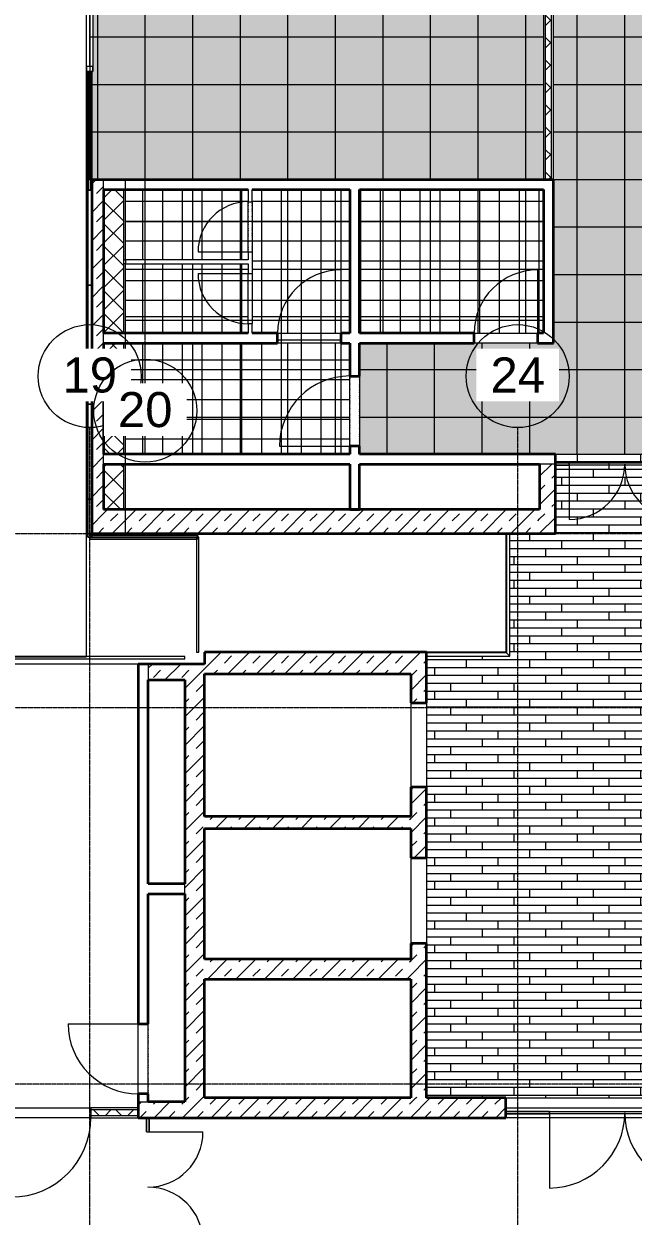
# Model space of a CAD drawing. Header units: millimetres. Extents: x -309577 to 26510, y -302335 to 26695.
# Drawn here: x -194170 to -186483, y -288600 to -273553 of the extents above; entities that cross this region are included whole.
import ezdxf

# ---------------------------------------------------------------- set-up
doc = ezdxf.new("R2010")
doc.units = ezdxf.units.MM
doc.linetypes.add('Rasterlinie', pattern=[22.225, 12.7, -3.175, 3.175, -3.175])
doc.linetypes.add('Über Schnittebene 1', pattern=[1, 0, -1])
for name, color, linetype, lineweight in [('A-CLNG-GRID', 1, 'Continuous', 9), ('A-CLNG-SUSP', 5, 'Continuous', 9), ('A-DOOR', 1, 'Continuous', 9), ('A-FLOR-HRAL', 1, 'Continuous', 9), ('A-FLOR-OTLN', 6, 'Continuous', 9), ('A-FLOR-PATT', 8, 'Continuous', 9), ('A-GLAZ', 6, 'Continuous', 9), ('A-GLAZ-FRAM', 6, 'Continuous', 9), ('A-GLAZ-GLAS', 6, 'Continuous', 9), ('A-WALL', 2, 'Continuous', 9), ('A-WALL-PATT', 2, 'Continuous', 35), ('I-WALL', 2, 'Continuous', 9), ('S-GRID', 1, 'Continuous', 9)]:
    doc.layers.add(name, color=color, linetype=linetype, lineweight=lineweight)
pattern_1 = [(180, (0, 0), (-6e-14, -500), [])]
pattern_2 = [(180, (-185188.71, 283025.49), (-1e-14, -100), []), (270, (-185188.71, 283025.49), (200, -200), [100, -700]), (270, (-185588.71, 282925.49), (200, -200), [100, -700])]
pattern_3 = [(45, (0, 0), (-179.60512, 179.60512), []), (45, (179.6, 0), (-179.60512, 179.60512), [127, -127])]
pattern_4 = [(45, (0, 0), (-141.42136, 141.42136), []), (135, (0, 0), (-141.42136, -141.42136), [])]

# ---------------------------------------------------------------- blocks, each defined once
blk = doc.blocks.new('Systemelement - Verglasung-282524-Ebene 2')
at = {"layer": 'A-GLAZ'}
for p, q in [((-87.5, 15), (87.5, 15)), ((-87.5, 15), (-87.5, -15)), ((87.5, 15), (87.5, -15)), ((87.5, -15), (-87.5, -15))]:
    blk.add_line(p, q, dxfattribs=at)
blk = doc.blocks.new('Systemelement - Verglasung-282525-Ebene 2')
at = {"layer": 'A-GLAZ'}
for p, q in [((-700, 15), (700, 15)), ((-700, 15), (-700, -15)), ((700, 15), (700, -15)), ((700, -15), (-700, -15))]:
    blk.add_line(p, q, dxfattribs=at)
blk = doc.blocks.new('Systemelement - Metallpanel-V15-Ebene 2')
at = {"layer": 'A-GLAZ'}
h = blk.add_hatch(dxfattribs=at)
h.set_pattern_fill('FP_1', color=256, style=0, pattern_type=2)
h.set_pattern_definition(pattern_1)
h.paths.add_polyline_path([(750, -15), (-750, -15), (-750, -25), (750, -25)], flags=0)
blk.add_line((750, -25), (-750, -25), dxfattribs=at)
blk = doc.blocks.new('Fensterelement 1-flg - Standard-250448-Ebene 2')
at = {"layer": 'A-GLAZ-FRAM'}
for p, q in [((-600, 40), (600, 40)), ((-600, -40), (-600, 40)), ((600, 40), (600, -40)), ((600, -40), (-600, -40))]:
    blk.add_line(p, q, dxfattribs=at)
at = {"layer": 'A-GLAZ-GLAS'}
blk.add_line((-540, 0), (540, 0), dxfattribs=at)
blk = doc.blocks.new('Systemelement - Verglasung-250449-Ebene 2')
at = {"layer": 'A-GLAZ'}
for p, q in [((-750, 15), (750, 15)), ((-750, 15), (-750, -15)), ((750, 15), (750, -15)), ((750, -15), (-750, -15))]:
    blk.add_line(p, q, dxfattribs=at)
blk = doc.blocks.new('Systemelement - Metallpanel-250450-Ebene 2')
at = {"layer": 'A-GLAZ'}
h = blk.add_hatch(dxfattribs=at)
h.set_pattern_fill('FP_1', color=256, style=0, pattern_type=2)
h.set_pattern_definition(pattern_1)
h.paths.add_polyline_path([(600, 25), (-600, 25), (-600, -25), (600, -25)], flags=0)
for p, q in [((-600, 25), (-600, -25)), ((600, 25), (600, -25)), ((600, -25), (-600, -25))]:
    blk.add_line(p, q, dxfattribs=at)
blk = doc.blocks.new('Systemelement - Metallpanel-250451-Ebene 2')
at = {"layer": 'A-GLAZ'}
h = blk.add_hatch(dxfattribs=at)
h.set_pattern_fill('FP_1', color=256, style=0, pattern_type=2)
h.set_pattern_definition(pattern_1)
h.paths.add_polyline_path([(750, 25), (-750, 25), (-750, -25), (750, -25)], flags=0)
for p, q in [((-750, 25), (-750, -25)), ((750, 25), (750, -25)), ((750, -25), (-750, -25))]:
    blk.add_line(p, q, dxfattribs=at)
blk = doc.blocks.new('Systemelement - Metallpanel-282556-Ebene 2')
at = {"layer": 'A-GLAZ'}
h = blk.add_hatch(dxfattribs=at)
h.set_pattern_fill('FP_2', color=256, style=0, pattern_type=2)
h.set_pattern_definition(pattern_1)
h.paths.add_polyline_path([(240, 25), (-240, 25), (-240, -25), (240, -25)], flags=0)
for p, q in [((-240, 25), (-240, -25)), ((190, 25), (240, 25)), ((240, 25), (240, -25)), ((240, -25), (-240, -25))]:
    blk.add_line(p, q, dxfattribs=at)
blk = doc.blocks.new('Systemelement - Metallpanel-V23-Ebene 2')
at = {"layer": 'A-GLAZ'}
h = blk.add_hatch(dxfattribs=at)
h.set_pattern_fill('FP_1', color=256, style=0, pattern_type=2)
h.set_pattern_definition(pattern_1)
h.paths.add_polyline_path([(-680, -25), (680, -25), (680, 25), (-680, 25)], flags=0)
for p, q in [((-680, 25), (680, 25)), ((-680, 25), (-680, -25)), ((680, 25), (680, -25)), ((680, -25), (-680, -25))]:
    blk.add_line(p, q, dxfattribs=at)
blk = doc.blocks.new('Geländer - Geländer-380592-Ebene 2')
at = {"layer": 'A-FLOR-HRAL'}
for p, q in [((-188079, -279983), (-188079, -281493)), ((-188039, -281533), (-188039, -279983)), ((-188079, -281493), (-189089, -281493)), ((-189089, -281533), (-188039, -281533))]:
    blk.add_line(p, q, dxfattribs=at)
blk.add_open_spline([(-188039, -281533), (-188039, -281533), (-188039, -281533), (-188040, -281532), (-188041, -281530), (-188043, -281529), (-188044, -281528), (-188045, -281527), (-188047, -281525), (-188048, -281523), (-188050, -281522), (-188051, -281521), (-188052, -281519), (-188054, -281518), (-188055, -281517), (-188056, -281516), (-188057, -281514), (-188059, -281513), (-188060, -281512), (-188061, -281510), (-188063, -281509), (-188064, -281508), (-188065, -281507), (-188066, -281505), (-188068, -281504), (-188069, -281503), (-188070, -281502), (-188071, -281500), (-188073, -281499), (-188074, -281498), (-188075, -281497), (-188076, -281496), (-188077, -281494), (-188078, -281493), (-188079, -281493), (-188079, -281493)], degree=3, knots=[0, 0, 0, 0, 0.083333, 0.125, 0.166667, 0.208333, 0.229167, 0.25, 0.291667, 0.333333, 0.354167, 0.375, 0.395833, 0.416667, 0.4375, 0.458333, 0.479167, 0.5, 0.520833, 0.541667, 0.5625, 0.583333, 0.604167, 0.625, 0.645833, 0.666667, 0.6875, 0.708333, 0.75, 0.770833, 0.791667, 0.833333, 0.875, 0.916667, 1, 1, 1, 1], dxfattribs=at)
blk = doc.blocks.new('Systemelement - Verglasung-313582-Ebene 2')
at = {"layer": 'A-GLAZ'}
for p, q in [((-950, 15), (950, 15)), ((-950, 15), (-950, -15)), ((950, 15), (950, -15)), ((950, -15), (-950, -15))]:
    blk.add_line(p, q, dxfattribs=at)
blk = doc.blocks.new('Systemelement - Verglasung-313581-Ebene 2')
at = {"layer": 'A-GLAZ'}
for p, q in [((-275, 15), (275, 15)), ((-275, 15), (-275, -15)), ((275, 15), (275, -15)), ((275, -15), (-275, -15))]:
    blk.add_line(p, q, dxfattribs=at)
blk = doc.blocks.new('Drehflügel 1-flg - Variabel1 - Drehflügel 1-flg - Variabel-349504-Ebene 2')
at = {"layer": 'A-DOOR'}
blk.add_line((500, 1077), (500, 77), dxfattribs=at)
blk.add_arc((500, 77), 1000, 90, 180, dxfattribs=at)
blk = doc.blocks.new('Systemelement - Verglasung-313642-Ebene 2')
at = {"layer": 'A-GLAZ'}
for p, q in [((-90, 15), (90, 15)), ((-90, 15), (-90, -15)), ((90, 15), (90, -15)), ((90, -15), (-90, -15))]:
    blk.add_line(p, q, dxfattribs=at)
blk = doc.blocks.new('Drehflügel 1-flg - Stahlzarge1 - 88_5 x 2_26-313644-Ebene 2')
at = {"layer": 'A-DOOR'}
blk.add_line((442, 962), (442, 77), dxfattribs=at)
blk.add_arc((442, 77), 885, 90, 180, dxfattribs=at)
blk = doc.blocks.new('Systemelement - Metallpanel-250478-Ebene 2')
at = {"layer": 'A-GLAZ'}
h = blk.add_hatch(dxfattribs=at)
h.set_pattern_fill('FP_1', color=256, style=0, pattern_type=2)
h.set_pattern_definition(pattern_1)
h.paths.add_polyline_path([(-680, -25), (680, -25), (680, 25), (-680, 25)], flags=0)
for p, q in [((-680, 25), (-655, 25)), ((-680, 25), (-680, -25)), ((680, 25), (680, -25)), ((680, -25), (-680, -25))]:
    blk.add_line(p, q, dxfattribs=at)
blk = doc.blocks.new('Systemelement - Metallpanel-V27-Ebene 2')
at = {"layer": 'A-GLAZ'}
h = blk.add_hatch(dxfattribs=at)
h.set_pattern_fill('FP_3', color=256, style=0, pattern_type=2)
h.set_pattern_definition(pattern_1)
h.paths.add_polyline_path([(750, 15), (750, 25), (-750, 25), (-750, 15), (744, 15)], flags=0)
h.paths.add_polyline_path([(750, -25), (750, -15), (-750, -15), (-750, -25), (744, -25)], flags=0)
for p, q in [((-750, 25), (617, 25)), ((750, -25), (-750, -25))]:
    blk.add_line(p, q, dxfattribs=at)
blk = doc.blocks.new('Fensterelement 1-flg - Standard-250454-Ebene 2')
at = {"layer": 'A-GLAZ-FRAM'}
for p, q in [((-540, 40), (-600, 40)), ((-600, 40), (-600, -40)), ((-540, -40), (-540, 40)), ((-540, 40), (540, 40)), ((600, 40), (540, 40)), ((540, 40), (540, -40)), ((600, -40), (600, 40)), ((-600, -40), (-540, -40)), ((540, -40), (-540, -40)), ((540, -40), (600, -40))]:
    blk.add_line(p, q, dxfattribs=at)
at = {"layer": 'A-GLAZ-GLAS'}
blk.add_line((-540, 0), (540, 0), dxfattribs=at)
blk = doc.blocks.new('Systemelement - Verglasung-V30-Ebene 2')
at = {"layer": 'A-GLAZ'}
for p, q in [((750, 15), (-750, 15)), ((750, -15), (750, 15)), ((-750, -15), (750, -15))]:
    blk.add_line(p, q, dxfattribs=at)
blk = doc.blocks.new('Systemelement - Metallpanel-V31-Ebene 2')
at = {"layer": 'A-GLAZ'}
for p, q in [((600, 25), (-600, 25)), ((-600, 25), (-600, -25)), ((600, -25), (600, 25)), ((-600, -25), (600, -25))]:
    blk.add_line(p, q, dxfattribs=at)
blk = doc.blocks.new('Systemelement - Metallpanel-V32-Ebene 2')
at = {"layer": 'A-GLAZ'}
for p, q in [((750, 25), (-750, 25)), ((-750, 25), (-750, -25)), ((750, -25), (750, 25)), ((-750, -25), (750, -25))]:
    blk.add_line(p, q, dxfattribs=at)
blk = doc.blocks.new('Systemelement - Metallpanel-V76-Ebene 2')
at = {"layer": 'A-GLAZ'}
for p, q in [((240, 25), (-240, 25)), ((-240, 25), (-240, -25)), ((240, -25), (240, 25)), ((-240, -25), (240, -25))]:
    blk.add_line(p, q, dxfattribs=at)
blk = doc.blocks.new('Systemelement - Metallpanel-V34-Ebene 2')
at = {"layer": 'A-GLAZ'}
for p, q in [((680, 25), (-680, 25)), ((-680, 25), (-680, -25)), ((680, -25), (680, 25)), ((-680, -25), (680, -25))]:
    blk.add_line(p, q, dxfattribs=at)
blk = doc.blocks.new('Drehflügel 1-flg - Stahlzarge1 - 80 x 2_26-250430-Ebene 2')
at = {"layer": 'A-DOOR'}
blk.add_line((400, 877), (400, 77), dxfattribs=at)
at = {"layer": 'A-DOOR', "linetype": 'Über Schnittebene 1'}
for p, q in [((-400, 77), (400, 77)), ((400, -48), (-400, -48))]:
    blk.add_line(p, q, dxfattribs=at)
at = {"layer": 'A-DOOR'}
blk.add_arc((400, 77), 800, 90, 180, dxfattribs=at)
blk = doc.blocks.new('Drehflügel 1-flg - Stahlzarge1 - 88_5 x 2_26-266605-Ebene 2')
at = {"layer": 'A-DOOR', "linetype": 'Über Schnittebene 1'}
for p, q in [((442, 48), (-443, 48)), ((-443, -77), (442, -77))]:
    blk.add_line(p, q, dxfattribs=at)
at = {"layer": 'A-DOOR'}
blk.add_line((442, -962), (442, -77), dxfattribs=at)
blk.add_arc((442, -77), 885, 180, 270, dxfattribs=at)
blk = doc.blocks.new('Systemelement - Verglasung-282522-Ebene 2')
at = {"layer": 'A-GLAZ'}
for p, q in [((87.5, 15), (-87.5, 15)), ((-87.5, 15), (-87.5, -15)), ((87.5, -15), (87.5, 15)), ((-87.5, -15), (87.5, -15))]:
    blk.add_line(p, q, dxfattribs=at)
blk = doc.blocks.new('Türelement 2-flg - Drehflügel - Glas - Standard-282523-Ebene 2')
at = {"layer": 'A-DOOR'}
for p, q in [((-700, 0), (-700, -700)), ((700, 0), (700, -700))]:
    blk.add_line(p, q, dxfattribs=at)
for centre, start, end in [((-700, 0), 270, 360), ((700, 0), 180, 270)]:
    blk.add_arc(centre, 700, start, end, dxfattribs=at)
blk = doc.blocks.new('Drehflügel 1-flg - Umfassungszarge - 63_5 x 2_135-250514-Ebene 2')
at = {"layer": 'A-DOOR', "linetype": 'Über Schnittebene 1'}
for p, q in [((317, 11), (-318, 11)), ((-318, -39), (317, -39))]:
    blk.add_line(p, q, dxfattribs=at)
at = {"layer": 'A-DOOR'}
blk.add_line((317, -674), (317, -39), dxfattribs=at)
blk.add_arc((317, -39), 635, 180, 270, dxfattribs=at)
blk = doc.blocks.new('Drehflügel 1-flg - Umfassungszarge - 63_5 x 2_135-250513-Ebene 2')
at = {"layer": 'A-DOOR'}
blk.add_line((317, 674), (317, 39), dxfattribs=at)
at = {"layer": 'A-DOOR', "linetype": 'Über Schnittebene 1'}
for p, q in [((-318, 39), (317, 39)), ((317, -11), (-318, -11))]:
    blk.add_line(p, q, dxfattribs=at)
at = {"layer": 'A-DOOR'}
blk.add_arc((317, 39), 635, 90, 180, dxfattribs=at)
blk = doc.blocks.new('Systemelement - Verglasung-387216-Ebene 2')
at = {"layer": 'A-GLAZ'}
for p, q in [((725, 15), (-725, 15)), ((-725, 15), (-725, -15)), ((725, -15), (725, 15)), ((-725, -15), (725, -15))]:
    blk.add_line(p, q, dxfattribs=at)
blk = doc.blocks.new('Systemelement - Verglasung-387221-Ebene 2')
at = {"layer": 'A-GLAZ'}
for p, q in [((2919, 15), (-2919, 15)), ((-2919, 15), (-2919, -15)), ((2919, -15), (2919, 15)), ((-2919, -15), (2919, -15))]:
    blk.add_line(p, q, dxfattribs=at)
blk = doc.blocks.new('Geländer - Geländer-380622-Ebene 2')
at = {"layer": 'A-FLOR-HRAL'}
for p, q in [((-188079, -279983), (-188079, -281493)), ((-188039, -281533), (-188039, -279983)), ((-188079, -281493), (-189089, -281493)), ((-189089, -281533), (-188039, -281533))]:
    blk.add_line(p, q, dxfattribs=at)
blk.add_open_spline([(-188039, -281533), (-188039, -281533), (-188039, -281533), (-188040, -281532), (-188041, -281530), (-188043, -281529), (-188044, -281528), (-188045, -281527), (-188047, -281525), (-188048, -281523), (-188050, -281522), (-188051, -281521), (-188052, -281519), (-188054, -281518), (-188055, -281517), (-188056, -281516), (-188057, -281514), (-188059, -281513), (-188060, -281512), (-188061, -281510), (-188063, -281509), (-188064, -281508), (-188065, -281507), (-188066, -281505), (-188068, -281504), (-188069, -281503), (-188070, -281502), (-188071, -281500), (-188073, -281499), (-188074, -281498), (-188075, -281497), (-188076, -281496), (-188077, -281494), (-188078, -281493), (-188079, -281493), (-188079, -281493)], degree=3, knots=[0, 0, 0, 0, 0.083333, 0.125, 0.166667, 0.208333, 0.229167, 0.25, 0.291667, 0.333333, 0.354167, 0.375, 0.395833, 0.416667, 0.4375, 0.458333, 0.479167, 0.5, 0.520833, 0.541667, 0.5625, 0.583333, 0.604167, 0.625, 0.645833, 0.666667, 0.6875, 0.708333, 0.75, 0.770833, 0.791667, 0.833333, 0.875, 0.916667, 1, 1, 1, 1], dxfattribs=at)
blk = doc.blocks.new('Türelement 2-flg - Drehflügel - Glas - Standard-313580-Ebene 2')
at = {"layer": 'A-DOOR'}
for p, q in [((-950, 0), (-950, 950)), ((950, 0), (950, 950))]:
    blk.add_line(p, q, dxfattribs=at)
for centre, start, end in [((-950, 0), 0, 90), ((950, 0), 90, 180)]:
    blk.add_arc(centre, 950, start, end, dxfattribs=at)
blk = doc.blocks.new('Systemelement - Verglasung-313579-Ebene 2')
at = {"layer": 'A-GLAZ'}
for p, q in [((275, 15), (-275, 15)), ((-275, 15), (-275, -15)), ((275, -15), (275, 15)), ((-275, -15), (275, -15))]:
    blk.add_line(p, q, dxfattribs=at)
blk = doc.blocks.new('Drehflügel 1-flg - Variabel1 - Drehflügel 1-flg - Variabel-V134-Ebene 2')
at = {"layer": 'A-DOOR'}
blk.add_line((500, 1077), (500, 77), dxfattribs=at)
at = {"layer": 'A-DOOR', "linetype": 'Über Schnittebene 1'}
for p, q in [((-500, 77), (500, 77)), ((500, -48), (-500, -48))]:
    blk.add_line(p, q, dxfattribs=at)
at = {"layer": 'A-DOOR'}
blk.add_arc((500, 77), 1000, 90, 180, dxfattribs=at)
blk = doc.blocks.new('Systemelement - Verglasung-V171-Ebene 2')
at = {"layer": 'A-GLAZ'}
for p, q in [((90, 15), (-90, 15)), ((-90, 15), (-90, -15)), ((90, -15), (90, 15)), ((-90, -15), (90, -15))]:
    blk.add_line(p, q, dxfattribs=at)
blk = doc.blocks.new('Türelement 2-flg - Drehflügel - Glas - Standard-313643-Ebene 2')
at = {"layer": 'A-DOOR'}
for p, q in [((-696, 0), (-696, -696)), ((696, 0), (696, -696))]:
    blk.add_line(p, q, dxfattribs=at)
for centre, start, end in [((-696, 0), 270, 360), ((696, 0), 180, 270)]:
    blk.add_arc(centre, 696, start, end, dxfattribs=at)
blk = doc.blocks.new('Drehflügel 1-flg - Stahlzarge1 - 88_5 x 2_26-V172-Ebene 2')
at = {"layer": 'A-DOOR'}
blk.add_line((442, 962), (442, 77), dxfattribs=at)
at = {"layer": 'A-DOOR', "linetype": 'Über Schnittebene 1'}
for p, q in [((-443, 77), (442, 77)), ((442, -48), (-443, -48))]:
    blk.add_line(p, q, dxfattribs=at)
at = {"layer": 'A-DOOR'}
blk.add_arc((442, 77), 885, 90, 180, dxfattribs=at)
blk = doc.blocks.new('Raster - Rasterbeschriftung-194804-Ebene 2')
at = {"layer": 'S-GRID'}
blk.add_circle((0, 0), 6.5, dxfattribs=at)

msp = doc.modelspace()

# ---------------------------------------------------------------- hatches: boundary and pattern name
at = {"layer": 'A-CLNG-GRID', "lineweight": 18}
h = msp.add_hatch(dxfattribs=at)
h.set_pattern_fill('FP_56', color=256, style=0, pattern_type=2)
h.set_pattern_definition([(270, (-186588.7, 259683), (600, 4e-14), []), (0, (-186588.7, 259683), (0, 600), [])])
h.paths.add_polyline_path([(-189934, -278983), (-183244, -278983), (-183244, -277583), (-185689, -277583), (-185689, -240678), (-187489, -240678), (-187489, -277583), (-189934, -277583), (-189934, -278481)], flags=0)
h = msp.add_hatch(dxfattribs=at)
h.set_pattern_fill('FP_49', color=256, style=0, pattern_type=2)
h.set_pattern_definition([(180, (-190238.7, 273483), (-7e-14, -600), []), (270, (-190238.7, 273483), (600, 4e-14), [])])
h.paths.add_polyline_path([(-191044, -275520), (-187614, -275520), (-187614, -271595), (-192639, -271595), (-192639, -271558), (-193339, -271558), (-193339, -275520), (-192491, -275520)], flags=0)
h.paths.add_polyline_path([(-192639, -272453), (-192694, -272447), (-192747, -272428), (-192795, -272398), (-192834, -272359), (-192864, -272311), (-192882, -272259), (-192889, -272203), (-192882, -272147), (-192864, -272095), (-192834, -272047), (-192795, -272008), (-192747, -271978), (-192694, -271959), (-192639, -271953), (-192583, -271959), (-192530, -271978), (-192483, -272008), (-192443, -272047), (-192413, -272095), (-192395, -272147), (-192389, -272203), (-192395, -272259), (-192413, -272311), (-192443, -272359), (-192483, -272398), (-192530, -272428), (-192583, -272447)], flags=0)
h = msp.add_hatch(dxfattribs=at)
h.set_pattern_fill('FP_53', color=256, style=0, pattern_type=2)
h.set_pattern_definition([(180, (-191438.7, 276551.74), (-7e-14, -600), []), (270, (-191438.7, 276551.74), (600, 4e-14), [])])
h.paths.add_polyline_path([(-192889, -277458), (-191339, -277458), (-191339, -276583), (-192889, -276583), (-192889, -277064)], flags=0)
h.paths.add_polyline_path([(-191044, -277458), (-190059, -277458), (-190059, -275645), (-191289, -275645), (-191289, -277458)], flags=0)
h.paths.add_polyline_path([(-191339, -276533), (-191339, -275645), (-192889, -275645), (-192889, -276533), (-192491, -276533)], flags=0)
h = msp.add_hatch(dxfattribs=at)
h.set_pattern_fill('FP_52', color=256, style=0, pattern_type=2)
h.set_pattern_definition([(180, (-189038.7, 276551.74), (-7e-14, -600), []), (270, (-189038.7, 276551.74), (600, 4e-14), [])])
h.paths.add_polyline_path([(-187614, -277458), (-187614, -275645), (-189934, -275645), (-189934, -277458), (-188150, -277458)], flags=0)
h = msp.add_hatch(dxfattribs=at)
h.set_pattern_fill('FP_54', color=256, style=0, pattern_type=2)
h.set_pattern_definition([(0, (-191438.7, 278283), (0, 600), []), (90, (-191438.7, 278283), (-600, 4e-14), [])])
h.paths.add_polyline_path([(-192491, -278983), (-190059, -278983), (-190059, -277583), (-192889, -277583), (-192889, -278983)], flags=0)
at = {"layer": 'A-FLOR-PATT'}
h = msp.add_hatch(dxfattribs=at)
h.set_pattern_fill('FP_101', color=256, style=0, pattern_type=2)
h.set_pattern_definition([(90, (-186608.69, 258096.74), (-100, 6e-15), []), (180, (-186608.69, 258096.74), (-200, -200), [100, -700]), (180, (-186708.69, 258496.74), (-200, -200), [100, -700])])
h.paths.add_polyline_path([(-185256, -278983), (-183244, -278983), (-183244, -277583), (-185689, -277583), (-185689, -271330), (-185564, -271330), (-185564, -272084), (-185538, -272036), (-185501, -271991), (-185455, -271954), (-185403, -271926), (-185347, -271909), (-185289, -271903), (-185230, -271909), (-185174, -271926), (-185122, -271954), (-185077, -271991), (-185039, -272036), (-185012, -272088), (-184994, -272144), (-184989, -272203), (-184994, -272262), (-185012, -272318), (-185039, -272370), (-185077, -272415), (-185122, -272452), (-185174, -272480), (-185230, -272497), (-185289, -272503), (-185347, -272497), (-185403, -272480), (-185455, -272452), (-185501, -272415), (-185538, -272370), (-185564, -272322), (-185564, -275520), (-179864, -275520), (-179864, -274153), (-179879, -274153), (-179879, -272953), (-179864, -272953), (-179864, -271453), (-179879, -271453), (-179879, -270253), (-179864, -270253), (-179864, -270208), (-180539, -270208), (-180539, -270245), (-185564, -270245), (-185564, -270445), (-185689, -270445), (-185689, -265930), (-185564, -265930), (-185564, -270120), (-180539, -270120), (-180539, -270158), (-179864, -270158), (-179864, -268753), (-179879, -268753), (-179879, -267553), (-179864, -267553), (-179864, -266053), (-179879, -266053), (-179879, -264853), (-179864, -264853), (-179864, -264808), (-180539, -264808), (-180539, -264845), (-185564, -264845), (-185564, -265045), (-185689, -265045), (-185689, -260568), (-185564, -260568), (-185564, -263984), (-185538, -263936), (-185501, -263891), (-185455, -263854), (-185403, -263826), (-185347, -263809), (-185289, -263803), (-185230, -263809), (-185174, -263826), (-185122, -263854), (-185077, -263891), (-185039, -263936), (-185012, -263988), (-184994, -264044), (-184989, -264103), (-184994, -264162), (-185012, -264218), (-185039, -264270), (-185077, -264315), (-185122, -264352), (-185174, -264380), (-185230, -264397), (-185289, -264403), (-185347, -264397), (-185403, -264380), (-185455, -264352), (-185504, -264311), (-185538, -264270), (-185564, -264222), (-185564, -264720), (-180539, -264720), (-180539, -264758), (-179864, -264758), (-179864, -263353), (-179879, -263353), (-179879, -262153), (-179864, -262153), (-179864, -260653), (-179879, -260653), (-179879, -259483), (-185564, -259483), (-185564, -259683), (-185689, -259683), (-185689, -255130), (-185564, -255130), (-185564, -255884), (-185538, -255836), (-185501, -255791), (-185455, -255754), (-185403, -255726), (-185347, -255709), (-185289, -255703), (-185230, -255709), (-185174, -255726), (-185122, -255754), (-185077, -255791), (-185039, -255836), (-185012, -255888), (-184994, -255944), (-184989, -256003), (-184994, -256062), (-185012, -256118), (-185039, -256170), (-185077, -256215), (-185122, -256252), (-185174, -256280), (-185230, -256297), (-185289, -256303), (-185347, -256297), (-185403, -256280), (-185455, -256252), (-185501, -256215), (-185538, -256170), (-185564, -256122), (-185564, -259283), (-179864, -259283), (-179864, -257953), (-179879, -257953), (-179879, -256753), (-179864, -256753), (-179864, -255253), (-179879, -255253), (-179879, -254053), (-179864, -254053), (-179864, -254008), (-180539, -254008), (-180539, -254045), (-185564, -254045), (-185564, -254245), (-185689, -254245), (-185689, -249730), (-185564, -249730), (-185564, -253920), (-180539, -253920), (-180539, -253958), (-179864, -253958), (-179864, -252553), (-179879, -252553), (-179879, -251353), (-179864, -251353), (-179864, -249853), (-179879, -249853), (-179879, -248653), (-179864, -248653), (-179864, -248608), (-180539, -248608), (-180539, -248645), (-185564, -248645), (-185564, -248845), (-185689, -248845), (-185689, -245680), (-185564, -245680), (-185564, -247784), (-185538, -247736), (-185501, -247691), (-185455, -247654), (-185403, -247626), (-185347, -247609), (-185289, -247603), (-185230, -247609), (-185174, -247626), (-185122, -247654), (-185077, -247691), (-185039, -247736), (-185012, -247788), (-184994, -247844), (-184989, -247903), (-184994, -247962), (-185012, -248018), (-185039, -248070), (-185077, -248115), (-185122, -248152), (-185174, -248180), (-185230, -248197), (-185289, -248203), (-185347, -248197), (-185403, -248180), (-185455, -248152), (-185501, -248115), (-185538, -248070), (-185564, -248022), (-185564, -248520), (-180539, -248520), (-180539, -248558), (-179864, -248558), (-179864, -247153), (-179879, -247153), (-179879, -245953), (-179864, -245953), (-179864, -244558), (-180539, -244558), (-180539, -244595), (-185564, -244595), (-185564, -244795), (-185689, -244795), (-185689, -244270), (-185564, -244270), (-185564, -244470), (-180539, -244470), (-180539, -244508), (-179864, -244508), (-179864, -244453), (-179879, -244453), (-179879, -243253), (-179864, -243253), (-179864, -241753), (-179879, -241753), (-179879, -240673), (-185489, -240673), (-185489, -241483), (-185564, -241483), (-185564, -243385), (-185689, -243385), (-185689, -240678), (-185889, -240678), (-185889, -240673), (-187289, -240673), (-187289, -240678), (-187489, -240678), (-187489, -243385), (-187614, -243385), (-187614, -241483), (-187689, -241483), (-187689, -240673), (-193299, -240673), (-193299, -241753), (-193314, -241753), (-193314, -243253), (-193299, -243253), (-193299, -244453), (-193314, -244453), (-193314, -244508), (-192639, -244508), (-192639, -244470), (-187614, -244470), (-187614, -244270), (-187489, -244270), (-187489, -244795), (-187614, -244795), (-187614, -244595), (-192639, -244595), (-192639, -244558), (-193314, -244558), (-193314, -245953), (-193299, -245953), (-193299, -247153), (-193314, -247153), (-193314, -248558), (-192639, -248558), (-192639, -248520), (-187614, -248520), (-187614, -245680), (-187489, -245680), (-187489, -248845), (-187614, -248845), (-187614, -248645), (-192639, -248645), (-192639, -248608), (-193314, -248608), (-193314, -248653), (-193299, -248653), (-193299, -249853), (-193314, -249853), (-193314, -251353), (-193299, -251353), (-193299, -252553), (-193314, -252553), (-193314, -253958), (-192639, -253958), (-192639, -253920), (-187614, -253920), (-187614, -249730), (-187489, -249730), (-187489, -254245), (-187614, -254245), (-187614, -254045), (-192639, -254045), (-192639, -254008), (-193314, -254008), (-193314, -254053), (-193299, -254053), (-193299, -255253), (-193314, -255253), (-193314, -256753), (-193299, -256753), (-193299, -257953), (-193314, -257953), (-193314, -259283), (-187614, -259283), (-187614, -255130), (-187489, -255130), (-187489, -259683), (-187614, -259683), (-187614, -259483), (-193299, -259483), (-193299, -260653), (-193314, -260653), (-193314, -262153), (-193299, -262153), (-193299, -263353), (-193314, -263353), (-193314, -263408), (-192639, -263408), (-192639, -263370), (-187614, -263370), (-187614, -260568), (-187489, -260568), (-187489, -263695), (-187614, -263695), (-187614, -263495), (-192639, -263495), (-192639, -263458), (-193314, -263458), (-193314, -264853), (-193299, -264853), (-193299, -266053), (-193314, -266053), (-193314, -267458), (-192639, -267458), (-192639, -267420), (-187614, -267420), (-187614, -264580), (-187489, -264580), (-187489, -267745), (-187614, -267745), (-187614, -267545), (-192639, -267545), (-192639, -267508), (-193314, -267508), (-193314, -267553), (-193299, -267553), (-193299, -268753), (-193314, -268753), (-193314, -270253), (-193299, -270253), (-193299, -271453), (-193314, -271453), (-193314, -271508), (-192639, -271508), (-192639, -271470), (-187614, -271470), (-187614, -268630), (-187489, -268630), (-187489, -271795), (-187614, -271795), (-187614, -271595), (-192639, -271595), (-192639, -271558), (-193314, -271558), (-193314, -272953), (-193299, -272953), (-193299, -274153), (-193314, -274153), (-193314, -275520), (-187614, -275520), (-187614, -272680), (-187489, -272680), (-187489, -277583), (-189934, -277583), (-189934, -278983), (-185714, -278983)], flags=0)
h.paths.add_polyline_path([(-180539, -272453), (-180594, -272447), (-180647, -272428), (-180695, -272398), (-180734, -272359), (-180764, -272311), (-180782, -272259), (-180789, -272203), (-180782, -272147), (-180764, -272095), (-180734, -272047), (-180695, -272008), (-180647, -271978), (-180594, -271959), (-180539, -271953), (-180483, -271959), (-180430, -271978), (-180383, -272008), (-180343, -272047), (-180313, -272095), (-180295, -272147), (-180289, -272203), (-180295, -272259), (-180313, -272311), (-180343, -272359), (-180383, -272398), (-180430, -272428), (-180483, -272447)], flags=0)
h.paths.add_polyline_path([(-192639, -272453), (-192694, -272447), (-192747, -272428), (-192795, -272398), (-192834, -272359), (-192864, -272311), (-192882, -272259), (-192889, -272203), (-192882, -272147), (-192864, -272095), (-192834, -272047), (-192795, -272008), (-192747, -271978), (-192694, -271959), (-192639, -271953), (-192583, -271959), (-192530, -271978), (-192483, -272008), (-192443, -272047), (-192413, -272095), (-192395, -272147), (-192389, -272203), (-192395, -272259), (-192413, -272311), (-192443, -272359), (-192483, -272398), (-192530, -272428), (-192583, -272447)], flags=0)
h.paths.add_polyline_path([(-192639, -264353), (-192694, -264347), (-192747, -264328), (-192795, -264298), (-192834, -264259), (-192864, -264211), (-192882, -264159), (-192889, -264103), (-192882, -264047), (-192864, -263995), (-192834, -263947), (-192795, -263908), (-192747, -263878), (-192694, -263859), (-192639, -263853), (-192583, -263859), (-192530, -263878), (-192483, -263908), (-192443, -263947), (-192413, -263995), (-192395, -264047), (-192389, -264103), (-192395, -264159), (-192413, -264211), (-192443, -264259), (-192483, -264298), (-192530, -264328), (-192583, -264347)], flags=0)
h.paths.add_polyline_path([(-180539, -264353), (-180594, -264347), (-180647, -264328), (-180695, -264298), (-180734, -264259), (-180764, -264211), (-180782, -264159), (-180789, -264103), (-180782, -264047), (-180764, -263995), (-180734, -263947), (-180695, -263908), (-180647, -263878), (-180594, -263859), (-180539, -263853), (-180483, -263859), (-180430, -263878), (-180383, -263908), (-180343, -263947), (-180313, -263995), (-180295, -264047), (-180289, -264103), (-180295, -264159), (-180313, -264211), (-180343, -264259), (-180383, -264298), (-180430, -264328), (-180483, -264347)], flags=0)
h.paths.add_polyline_path([(-180539, -256253), (-180594, -256247), (-180647, -256228), (-180695, -256198), (-180734, -256159), (-180764, -256111), (-180782, -256059), (-180789, -256003), (-180782, -255947), (-180764, -255895), (-180734, -255847), (-180695, -255808), (-180647, -255778), (-180594, -255759), (-180539, -255753), (-180483, -255759), (-180430, -255778), (-180382, -255809), (-180343, -255847), (-180313, -255895), (-180295, -255947), (-180289, -256003), (-180295, -256059), (-180313, -256111), (-180343, -256159), (-180383, -256198), (-180430, -256228), (-180483, -256247)], flags=0)
h.paths.add_polyline_path([(-192639, -256253), (-192694, -256247), (-192747, -256228), (-192795, -256198), (-192834, -256159), (-192864, -256111), (-192882, -256059), (-192889, -256003), (-192882, -255947), (-192864, -255895), (-192834, -255847), (-192795, -255808), (-192747, -255778), (-192694, -255759), (-192639, -255753), (-192583, -255759), (-192530, -255778), (-192483, -255808), (-192443, -255847), (-192413, -255895), (-192395, -255947), (-192389, -256003), (-192395, -256059), (-192413, -256111), (-192443, -256159), (-192483, -256198), (-192530, -256228), (-192583, -256247)], flags=0)
h.paths.add_polyline_path([(-192639, -248153), (-192694, -248147), (-192747, -248128), (-192795, -248098), (-192834, -248059), (-192864, -248011), (-192882, -247959), (-192889, -247903), (-192882, -247847), (-192864, -247795), (-192834, -247747), (-192795, -247708), (-192747, -247678), (-192694, -247659), (-192639, -247653), (-192583, -247659), (-192530, -247678), (-192483, -247708), (-192443, -247747), (-192413, -247795), (-192395, -247847), (-192389, -247903), (-192395, -247959), (-192413, -248011), (-192443, -248059), (-192483, -248098), (-192530, -248128), (-192583, -248147)], flags=0)
h.paths.add_polyline_path([(-180539, -248153), (-180594, -248147), (-180647, -248128), (-180695, -248098), (-180734, -248059), (-180764, -248011), (-180782, -247959), (-180789, -247903), (-180782, -247847), (-180764, -247795), (-180734, -247747), (-180695, -247708), (-180647, -247678), (-180594, -247659), (-180539, -247653), (-180483, -247659), (-180430, -247678), (-180383, -247708), (-180343, -247747), (-180313, -247795), (-180295, -247847), (-180289, -247903), (-180295, -247959), (-180313, -248011), (-180343, -248059), (-180383, -248098), (-180430, -248128), (-180483, -248147)], flags=0)
h = msp.add_hatch(dxfattribs=at)
h.set_pattern_fill('FP_103', color=256, style=0, pattern_type=2)
h.set_pattern_definition([(270, (-190168.7, 277457.99), (250, 2e-14), []), (0, (-190168.7, 277457.99), (0, 250), [])])
h.paths.add_polyline_path([(-191044, -278983), (-190059, -278983), (-190059, -277583), (-190169, -277583), (-190169, -277458), (-190059, -277458), (-190059, -275645), (-191289, -275645), (-191289, -275798), (-191339, -275798), (-191339, -275645), (-192889, -275645), (-192889, -276533), (-191339, -276533), (-191339, -276433), (-191289, -276433), (-191289, -276703), (-191339, -276703), (-191339, -276583), (-192889, -276583), (-192889, -277458), (-191339, -277458), (-191339, -277338), (-191289, -277338), (-191289, -277458), (-190969, -277458), (-190969, -277583), (-192889, -277583), (-192889, -278983), (-192491, -278983)], flags=0)
h.paths.add_polyline_path([(-189597, -277458), (-187614, -277458), (-187614, -275645), (-189934, -275645), (-189934, -277458)], flags=0)
h = msp.add_hatch(dxfattribs=at)
h.set_pattern_fill('FP_58', color=256, style=0, pattern_type=2)
h.set_pattern_definition(pattern_2)
h.paths.add_polyline_path([(-189089, -287108), (-181289, -287108), (-181289, -285161), (-181299, -285161), (-181299, -285701), (-181339, -285701), (-181339, -285161), (-182739, -285161), (-182739, -285701), (-182779, -285701), (-182779, -285161), (-185139, -285161), (-185139, -279983), (-185714, -279983), (-185714, -279123), (-187464, -279123), (-187464, -279983), (-188039, -279983), (-188039, -281533), (-189089, -281533), (-189089, -285566)], flags=0)
h.paths.add_polyline_path([(-188150, -281493), (-188079, -281493), (-188079, -279983), (-188089, -279983), (-188089, -281483), (-189089, -281483), (-189089, -281493), (-188873, -281493)], flags=0)
h.paths.add_polyline_path([(-185889, -279093), (-185714, -279093), (-185714, -278983), (-187464, -278983), (-187464, -279093), (-185906, -279093)], flags=0)
h = msp.add_hatch(dxfattribs=at)
h.set_pattern_fill('FP_58', color=256, style=0, pattern_type=2)
h.set_pattern_definition(pattern_2)
h.paths.add_polyline_path([(-189089, -287108), (-181289, -287108), (-181289, -285161), (-185139, -285161), (-185139, -279983), (-185714, -279983), (-185714, -279123), (-185889, -279123), (-185889, -279093), (-185714, -279093), (-185714, -278983), (-187464, -278983), (-187464, -279093), (-187289, -279093), (-187289, -279123), (-187464, -279123), (-187464, -279983), (-188039, -279983), (-188039, -281533), (-189089, -281533), (-189089, -285566)], flags=0)
h.paths.add_polyline_path([(-188090, -281493), (-188079, -281493), (-188079, -279983), (-188089, -279983), (-188089, -281483), (-189089, -281483), (-189089, -281493), (-188150, -281493)], flags=0)
at = {"layer": 'A-WALL-PATT', "lineweight": 9}
h = msp.add_hatch(dxfattribs=at)
h.set_pattern_fill('FP_59', color=256, style=0, pattern_type=2)
h.set_pattern_definition(pattern_4)
h.paths.add_polyline_path([(-187589, -275520), (-187514, -275520), (-187514, -272680), (-187589, -272680), (-187589, -274230)], flags=0)
h.paths.add_polyline_path([(-187514, -271795), (-187514, -268630), (-187589, -268630), (-187589, -271795)], flags=0)
h.paths.add_polyline_path([(-187589, -267745), (-187514, -267745), (-187514, -264580), (-187589, -264580), (-187589, -267520)], flags=0)
h.paths.add_polyline_path([(-187589, -263695), (-187514, -263695), (-187514, -260568), (-187589, -260568), (-187589, -263470)], flags=0)
h.paths.add_polyline_path([(-187589, -259683), (-187514, -259683), (-187514, -255130), (-187589, -255130), (-187589, -259458)], flags=0)
h.paths.add_polyline_path([(-187589, -254245), (-187514, -254245), (-187514, -249730), (-187589, -249730), (-187589, -254020)], flags=0)
h.paths.add_polyline_path([(-187514, -248845), (-187514, -245680), (-187589, -245680), (-187589, -248845)], flags=0)
h.paths.add_polyline_path([(-187514, -244795), (-187514, -244270), (-187589, -244270), (-187589, -244795)], flags=0)
h.paths.add_polyline_path([(-187589, -243385), (-187514, -243385), (-187514, -241483), (-187589, -241483), (-187589, -243055)], flags=0)
h = msp.add_hatch(dxfattribs=at)
h.set_pattern_fill('FP_60', color=256, style=0, pattern_type=2)
h.set_pattern_definition(pattern_3)
h.paths.add_polyline_path([(-193164, -279983), (-193164, -275520), (-193314, -275520), (-193314, -279983)], flags=0)
h = msp.add_hatch(dxfattribs=at)
h.set_pattern_fill('FP_59', color=256, style=0, pattern_type=2)
h.set_pattern_definition(pattern_4)
h.paths.add_polyline_path([(-192914, -279683), (-192914, -279108), (-193164, -279108), (-193164, -279683)], flags=0)
h.paths.add_polyline_path([(-193164, -278983), (-192914, -278983), (-192914, -277583), (-193164, -277583), (-193164, -278481)], flags=0)
h.paths.add_polyline_path([(-193164, -277458), (-192914, -277458), (-192914, -275645), (-193164, -275645), (-193164, -277064)], flags=0)
h = msp.add_hatch(dxfattribs=at)
h.set_pattern_fill('FP_60', color=256, style=0, pattern_type=2)
h.set_pattern_definition(pattern_3)
h.paths.add_polyline_path([(-187464, -279983), (-187464, -279108), (-187664, -279108), (-187664, -279983)], flags=0)
h = msp.add_hatch(dxfattribs=at)
h.set_pattern_fill('FP_60', color=256, style=0, pattern_type=2)
h.set_pattern_definition(pattern_3)
h.paths.add_polyline_path([(-193164, -279983), (-187664, -279983), (-187664, -279683), (-193164, -279683), (-193164, -279898)], flags=0)
h = msp.add_hatch(dxfattribs=at)
h.set_pattern_fill('FP_60', color=256, style=0, pattern_type=2)
h.set_pattern_definition(pattern_3)
h.paths.add_polyline_path([(-189289, -281758), (-189289, -281483), (-191889, -281483), (-191889, -281758), (-189597, -281758)], flags=0)
h = msp.add_hatch(dxfattribs=at)
h.set_pattern_fill('FP_60', color=256, style=0, pattern_type=2)
h.set_pattern_definition(pattern_3)
h.paths.add_polyline_path([(-189089, -287108), (-189089, -285158), (-189289, -285158), (-189289, -287108)], flags=0)
h.paths.add_polyline_path([(-189089, -284078), (-189089, -283188), (-189289, -283188), (-189289, -284078)], flags=0)
h.paths.add_polyline_path([(-189289, -282120), (-189089, -282120), (-189089, -281483), (-189289, -281483), (-189289, -282024)], flags=0)
h = msp.add_hatch(dxfattribs=at)
h.set_pattern_fill('FP_60', color=256, style=0, pattern_type=2)
h.set_pattern_definition(pattern_3)
h.paths.add_polyline_path([(-191889, -281833), (-191889, -281633), (-192601, -281633), (-192601, -281833), (-192139, -281833)], flags=0)
h = msp.add_hatch(dxfattribs=at)
h.set_pattern_fill('FP_60', color=256, style=0, pattern_type=2)
h.set_pattern_definition(pattern_3)
h.paths.add_polyline_path([(-191889, -287358), (-191889, -281833), (-192139, -281833), (-192139, -287358)], flags=0)
h = msp.add_hatch(dxfattribs=at)
h.set_pattern_fill('FP_60', color=256, style=0, pattern_type=2)
h.set_pattern_definition(pattern_3)
h.paths.add_polyline_path([(-189289, -283708), (-189289, -283558), (-191889, -283558), (-191889, -283708), (-191044, -283708)], flags=0)
h = msp.add_hatch(dxfattribs=at)
h.set_pattern_fill('FP_60', color=256, style=0, pattern_type=2)
h.set_pattern_definition(pattern_3)
h.paths.add_polyline_path([(-189289, -285608), (-189289, -285358), (-191889, -285358), (-191889, -285608), (-191044, -285608)], flags=0)
h = msp.add_hatch(dxfattribs=at)
h.set_pattern_fill('FP_60', color=256, style=0, pattern_type=2)
h.set_pattern_definition(pattern_3)
h.paths.add_polyline_path([(-192139, -287358), (-192139, -287158), (-192726, -287158), (-192726, -287358), (-192491, -287358)], flags=0)
h = msp.add_hatch(dxfattribs=at)
h.set_pattern_fill('FP_60', color=256, style=0, pattern_type=2)
h.set_pattern_definition(pattern_3)
h.paths.add_polyline_path([(-188089, -287358), (-188089, -287108), (-191889, -287108), (-191889, -287358), (-188150, -287358)], flags=0)
h = msp.add_hatch(dxfattribs=at)
h.set_pattern_fill('FP_59', color=256, style=0, pattern_type=2)
h.set_pattern_definition(pattern_4)
h.paths.add_polyline_path([(-211489, -287333), (-211276, -287333), (-211276, -287258), (-215801, -287258), (-215801, -287333), (-211639, -287333)], flags=0)
h.paths.add_polyline_path([(-192726, -287333), (-192726, -287258), (-193326, -287258), (-193326, -287333)], flags=0)
h.paths.add_polyline_path([(-231556, -287333), (-227461, -287333), (-227461, -287258), (-231751, -287258), (-231751, -287333)], flags=0)
h.paths.add_polyline_path([(-194326, -287333), (-194326, -287258), (-200951, -287258), (-200951, -287333), (-196831, -287333)], flags=0)
h.paths.add_polyline_path([(-226576, -287333), (-223526, -287333), (-223526, -287258), (-226576, -287258)], flags=0)
h.paths.add_polyline_path([(-201951, -287333), (-201951, -287258), (-206351, -287258), (-206351, -287333), (-202619, -287333)], flags=0)
h.paths.add_polyline_path([(-222526, -287333), (-222201, -287333), (-222201, -287258), (-222526, -287258)], flags=0)
h.paths.add_polyline_path([(-221201, -287333), (-216801, -287333), (-216801, -287258), (-221201, -287258)], flags=0)
h.paths.add_polyline_path([(-207351, -287333), (-207351, -287258), (-210276, -287258), (-210276, -287333), (-208406, -287333)], flags=0)

# ---------------------------------------------------------------- linework, layer by layer
at = {"layer": 'A-CLNG-SUSP'}
for p, q in [((-193339, -271558), (-193339, -275520)), ((-193339, -275520), (-193314, -275520)), ((-187464, -278983), (-185714, -278983))]:
    msp.add_line(p, q, dxfattribs=at)
at = {"layer": 'A-FLOR-OTLN'}
for p, q in [((-193379, -281543), (-193379, -274153)), ((-188489, -277458), (-187689, -277458)), ((-187689, -277583), (-188489, -277583)), ((-190059, -279682), (-190059, -279683)), ((-187664, -279682), (-189934, -279682)), ((-188089, -279983), (-188089, -281483)), ((-188089, -281483), (-189089, -281483)), ((-231139, -281543), (-193379, -281543)), ((-192726, -281633), (-198049, -281633)), ((-189289, -282120), (-189289, -283188)), ((-189089, -282120), (-189089, -283188)), ((-189289, -284078), (-189289, -285158)), ((-189089, -284078), (-189089, -285158)), ((-192601, -287058), (-192601, -286173)), ((-188089, -287108), (-185089, -287108)), ((-188089, -287233), (-185089, -287233)), ((-185089, -287358), (-188089, -287358))]:
    msp.add_line(p, q, dxfattribs=at)
at = {"layer": 'A-WALL', "color": 7}
for p, q in [((-187614, -272680), (-187614, -275520)), ((-187489, -275520), (-187489, -272680)), ((-192889, -276533), (-192889, -275520)), ((-192889, -279983), (-192889, -276583)), ((-192726, -287233), (-193326, -287233)), ((-193326, -287233), (-193326, -287358)), ((-193326, -287358), (-192726, -287358))]:
    msp.add_line(p, q, dxfattribs=at)
at = {"layer": 'A-WALL'}
for p, q in [((-187589, -275520), (-187589, -272680)), ((-187514, -275520), (-187514, -272680)), ((-193164, -275645), (-193164, -275520)), ((-192914, -275645), (-192914, -277458)), ((-193164, -277583), (-193164, -277458)), ((-190969, -277458), (-190169, -277458)), ((-192914, -277583), (-192914, -278983)), ((-190169, -277583), (-190969, -277583)), ((-190059, -278883), (-190059, -277998)), ((-189934, -277998), (-189934, -278883)), ((-193164, -279108), (-193164, -278983)), ((-192914, -279108), (-192914, -279683)), ((-187464, -279108), (-187664, -279108)), ((-192601, -281633), (-192601, -281833)), ((-189289, -281758), (-189289, -281758)), ((-189089, -282120), (-189089, -285158)), ((-189289, -283708), (-189289, -283708)), ((-192139, -284533), (-192139, -284408)), ((-192139, -284533), (-192139, -284533)), ((-192726, -287058), (-192726, -286173)), ((-194326, -287233), (-193326, -287233)), ((-192726, -287158), (-192601, -287158)), ((-193326, -287358), (-211276, -287358)), ((-192726, -287258), (-193326, -287258)), ((-192726, -287333), (-193326, -287333))]:
    msp.add_line(p, q, dxfattribs=at)
at = {"layer": 'A-WALL', "color": 10, "lineweight": 35}
for p, q in [((-187489, -275520), (-193314, -275520)), ((-193314, -275520), (-193314, -279983)), ((-193164, -275645), (-191339, -275645)), ((-193164, -275645), (-193164, -277458)), ((-191289, -275645), (-190059, -275645)), ((-190059, -275645), (-190059, -277458)), ((-189934, -275645), (-187614, -275645)), ((-189934, -277458), (-189934, -275645)), ((-187614, -275645), (-187614, -277458)), ((-187489, -277583), (-187489, -275520)), ((-191339, -277458), (-193164, -277458)), ((-190969, -277458), (-191289, -277458)), ((-190969, -277583), (-190969, -277458)), ((-190059, -277458), (-190169, -277458)), ((-190169, -277458), (-190169, -277583)), ((-188489, -277458), (-189934, -277458)), ((-188489, -277583), (-188489, -277458)), ((-187614, -277458), (-187689, -277458)), ((-187689, -277458), (-187689, -277583)), ((-193164, -277583), (-190969, -277583)), ((-193164, -277583), (-193164, -278983)), ((-190169, -277583), (-190059, -277583)), ((-190059, -277583), (-190059, -277998)), ((-189934, -277998), (-189934, -277583)), ((-189934, -277583), (-188489, -277583)), ((-187689, -277583), (-187489, -277583)), ((-190059, -277998), (-189934, -277998)), ((-190059, -278883), (-190059, -278983)), ((-189934, -278883), (-190059, -278883)), ((-189934, -278983), (-189934, -278883)), ((-190059, -278983), (-193164, -278983)), ((-193164, -279108), (-190059, -279108)), ((-193164, -279108), (-193164, -279683)), ((-190059, -279108), (-190059, -279682)), ((-187464, -278983), (-189934, -278983)), ((-189934, -279108), (-187664, -279108)), ((-189934, -279682), (-189934, -279108)), ((-187664, -279108), (-187664, -279683)), ((-187464, -279983), (-187464, -278983)), ((-187664, -279683), (-193164, -279683)), ((-190059, -279682), (-189934, -279682)), ((-193314, -279983), (-187464, -279983)), ((-189089, -281483), (-191889, -281483)), ((-191889, -281483), (-191889, -281633)), ((-189089, -282120), (-189089, -281483)), ((-192726, -281633), (-192726, -286173)), ((-191889, -281633), (-192726, -281633)), ((-192601, -284408), (-192601, -281833)), ((-192601, -281833), (-192139, -281833)), ((-192139, -281833), (-192139, -284408)), ((-191889, -283558), (-191889, -281758)), ((-191889, -281758), (-189289, -281758)), ((-189289, -281758), (-189289, -282120)), ((-189289, -282120), (-189089, -282120)), ((-189289, -283188), (-189289, -283558)), ((-189089, -283188), (-189289, -283188)), ((-189089, -284078), (-189089, -283188)), ((-189289, -283558), (-191889, -283558)), ((-191889, -285358), (-191889, -283708)), ((-191889, -283708), (-189289, -283708)), ((-189289, -283708), (-189289, -284078)), ((-189289, -284078), (-189089, -284078)), ((-192139, -284408), (-192601, -284408)), ((-192601, -286173), (-192601, -284533)), ((-192601, -284533), (-192139, -284533)), ((-192139, -284533), (-192139, -287158)), ((-189289, -285158), (-189289, -285358)), ((-189089, -285158), (-189289, -285158)), ((-189089, -287108), (-189089, -285158)), ((-189289, -285358), (-191889, -285358)), ((-191889, -285608), (-189289, -285608)), ((-191889, -287108), (-191889, -285608)), ((-189289, -285608), (-189289, -287108)), ((-192726, -286173), (-192601, -286173)), ((-192726, -287058), (-192726, -287358)), ((-192601, -287058), (-192726, -287058)), ((-192601, -287158), (-192601, -287058)), ((-192139, -287158), (-192601, -287158)), ((-189289, -287108), (-191889, -287108)), ((-188089, -287108), (-189089, -287108)), ((-188089, -287358), (-188089, -287108)), ((-192726, -287358), (-192139, -287358)), ((-192139, -287358), (-188089, -287358))]:
    msp.add_line(p, q, dxfattribs=at)
at = {"layer": 'I-WALL', "color": 7}
for p, q in [((-191339, -275645), (-191339, -275798)), ((-191289, -275798), (-191289, -275645)), ((-191339, -275798), (-191289, -275798)), ((-191339, -276533), (-192889, -276533)), ((-191289, -276433), (-191339, -276433)), ((-191339, -276433), (-191339, -276533)), ((-192889, -276583), (-191339, -276583)), ((-191339, -276583), (-191339, -276703)), ((-191339, -276703), (-191289, -276703)), ((-191289, -277338), (-191339, -277338)), ((-191339, -277338), (-191339, -277458)), ((-191289, -277458), (-191289, -277338))]:
    msp.add_line(p, q, dxfattribs=at)
at = {"layer": 'I-WALL'}
for p, q in [((-191339, -276433), (-191339, -275798)), ((-191289, -275798), (-191289, -277338)), ((-192914, -276533), (-192889, -276533)), ((-192889, -276533), (-192889, -276583)), ((-192889, -276583), (-192914, -276583)), ((-191339, -277338), (-191339, -276703))]:
    msp.add_line(p, q, dxfattribs=at)
at = {"layer": 'S-GRID', "linetype": 'Rasterlinie'}
for p, q in [((-192639, -277785), (-192639, -235883)), ((-193339, -296483), (-193339, -278649)), ((-187939, -296483), (-187939, -278649)), ((-297439, -279983), (-175468, -279983)), ((-297439, -282183), (-175468, -282183)), ((-175468, -286933), (-297439, -286933))]:
    msp.add_line(p, q, dxfattribs=at)

# ---------------------------------------------------------------- block references
at = {"layer": 'A-DOOR'}
for name, p, rotation in [('Drehflügel 1-flg - Umfassungszarge - 63_5 x 2_135-250514-Ebene 2', (-191299, -276115), 270), ('Drehflügel 1-flg - Umfassungszarge - 63_5 x 2_135-250513-Ebene 2', (-191299, -277020), 90), ('Drehflügel 1-flg - Stahlzarge1 - 88_5 x 2_26-266605-Ebene 2', (-189982, -278440), 270), ('Drehflügel 1-flg - Stahlzarge1 - 88_5 x 2_26-313644-Ebene 2', (-192649, -286615), 90), ('Drehflügel 1-flg - Stahlzarge1 - 88_5 x 2_26-V172-Ebene 2', (-192649, -286615), 90), ('Drehflügel 1-flg - Variabel1 - Drehflügel 1-flg - Variabel-V134-Ebene 2', (-193826, -287281), 180), ('Drehflügel 1-flg - Variabel1 - Drehflügel 1-flg - Variabel-349504-Ebene 2', (-193826, -287281), 180), ('Türelement 2-flg - Drehflügel - Glas - Standard-313580-Ebene 2', (-186589, -287295), 180), ('Türelement 2-flg - Drehflügel - Glas - Standard-313643-Ebene 2', (-192606, -288234), 90)]:
    msp.add_blockref(name, p, dxfattribs=dict(at, rotation=rotation))
for name, p in [('Drehflügel 1-flg - Stahlzarge1 - 80 x 2_26-250430-Ebene 2', (-190569, -277535)), ('Drehflügel 1-flg - Stahlzarge1 - 80 x 2_26-250430-Ebene 2', (-188089, -277535)), ('Türelement 2-flg - Drehflügel - Glas - Standard-282523-Ebene 2', (-186589, -279108))]:
    msp.add_blockref(name, p, dxfattribs=at)
at = {"layer": 'A-FLOR-HRAL'}
for name in ['Geländer - Geländer-380592-Ebene 2', 'Geländer - Geländer-380622-Ebene 2']:
    msp.add_blockref(name, (0, 0), dxfattribs=at)
at = {"layer": 'A-GLAZ'}
for name, p, rotation in [('Fensterelement 1-flg - Standard-250448-Ebene 2', (-193339, -273553), 89.9999999999999), ('Fensterelement 1-flg - Standard-250454-Ebene 2', (-193339, -273553), 269.9999999999999), ('Systemelement - Metallpanel-V15-Ebene 2', (-193339, -274903), 269.9999999999999), ('Systemelement - Metallpanel-V27-Ebene 2', (-193339, -274903), 269.9999999999999), ('Systemelement - Verglasung-250449-Ebene 2', (-193339, -274903), 269.9999999999999), ('Systemelement - Verglasung-V30-Ebene 2', (-193339, -274903), 269.9999999999999), ('Systemelement - Metallpanel-250450-Ebene 2', (-193339, -276253), 269.9999999999999), ('Systemelement - Metallpanel-V31-Ebene 2', (-193339, -276253), 269.9999999999999), ('Systemelement - Metallpanel-250451-Ebene 2', (-193339, -277603), 269.9999999999999), ('Systemelement - Metallpanel-V32-Ebene 2', (-193339, -277603), 269.9999999999999), ('Systemelement - Metallpanel-250450-Ebene 2', (-193339, -278953), 269.9999999999999), ('Systemelement - Metallpanel-V31-Ebene 2', (-193339, -278953), 269.9999999999999), ('Systemelement - Metallpanel-282556-Ebene 2', (-193339, -279793), 269.9999999999999), ('Systemelement - Metallpanel-V76-Ebene 2', (-193339, -279793), 269.9999999999999), ('Systemelement - Verglasung-387216-Ebene 2', (-191979, -280758), 270), ('Systemelement - Verglasung-313642-Ebene 2', (-192606, -287448), 90), ('Systemelement - Verglasung-V171-Ebene 2', (-192606, -287448), 90), ('Systemelement - Verglasung-313581-Ebene 2', (-187814, -287295), 180), ('Systemelement - Verglasung-313579-Ebene 2', (-187814, -287295), 180), ('Systemelement - Verglasung-313582-Ebene 2', (-186589, -287295), 180)]:
    msp.add_blockref(name, p, dxfattribs=dict(at, rotation=rotation))
for name, p in [('Systemelement - Verglasung-282524-Ebene 2', (-187376, -279108)), ('Systemelement - Verglasung-282522-Ebene 2', (-187376, -279108)), ('Systemelement - Verglasung-282525-Ebene 2', (-186589, -279108)), ('Systemelement - Metallpanel-250478-Ebene 2', (-192659, -280008)), ('Systemelement - Metallpanel-V34-Ebene 2', (-192659, -280008)), ('Systemelement - Metallpanel-V23-Ebene 2', (-192659, -280033)), ('Systemelement - Metallpanel-V34-Ebene 2', (-192659, -280033)), ('Systemelement - Verglasung-387221-Ebene 2', (-195057, -281553))]:
    msp.add_blockref(name, p, dxfattribs=at)
at = {"layer": 'S-GRID', "xscale": 99.99999999999993, "yscale": 99.99999999999993, "zscale": 99.99999999999993}
for p in [(-193339, -277999), (-187939, -277999)]:
    msp.add_blockref('Raster - Rasterbeschriftung-194804-Ebene 2', p, dxfattribs=at)

# ---------------------------------------------------------------- next in the draw order: texts
at = {"layer": 'S-GRID', "char_height": 442.59, "width": 820.72, "attachment_point": 2, "line_spacing_factor": 0.938532, "bg_fill": 3, "box_fill_scale": 1.25, "bg_fill_color": 0, "bg_fill_transparency": 0}
for s, insert in [('\\fArial|b0|i0|c0|p34|;19', (-193339, -277763)), ('\\fArial|b0|i0|c0|p34|;24', (-187939, -277763))]:
    msp.add_mtext(s, dxfattribs=dict(at, insert=insert))

# ---------------------------------------------------------------- next in the draw order: block references
at = {"layer": 'S-GRID', "xscale": 99.99999999999993, "yscale": 99.99999999999993, "zscale": 99.99999999999993}
msp.add_blockref('Raster - Rasterbeschriftung-194804-Ebene 2', (-192639, -278435), dxfattribs=at)

# ---------------------------------------------------------------- next in the draw order: texts
at = {"layer": 'S-GRID', "insert": (-192639, -278200), "char_height": 442.59, "width": 820.72, "attachment_point": 2, "line_spacing_factor": 0.938532, "bg_fill": 3, "box_fill_scale": 1.25, "bg_fill_color": 0, "bg_fill_transparency": 0}
msp.add_mtext('\\fArial|b0|i0|c0|p34|;20', dxfattribs=at)

doc.saveas('drawing.dxf')
